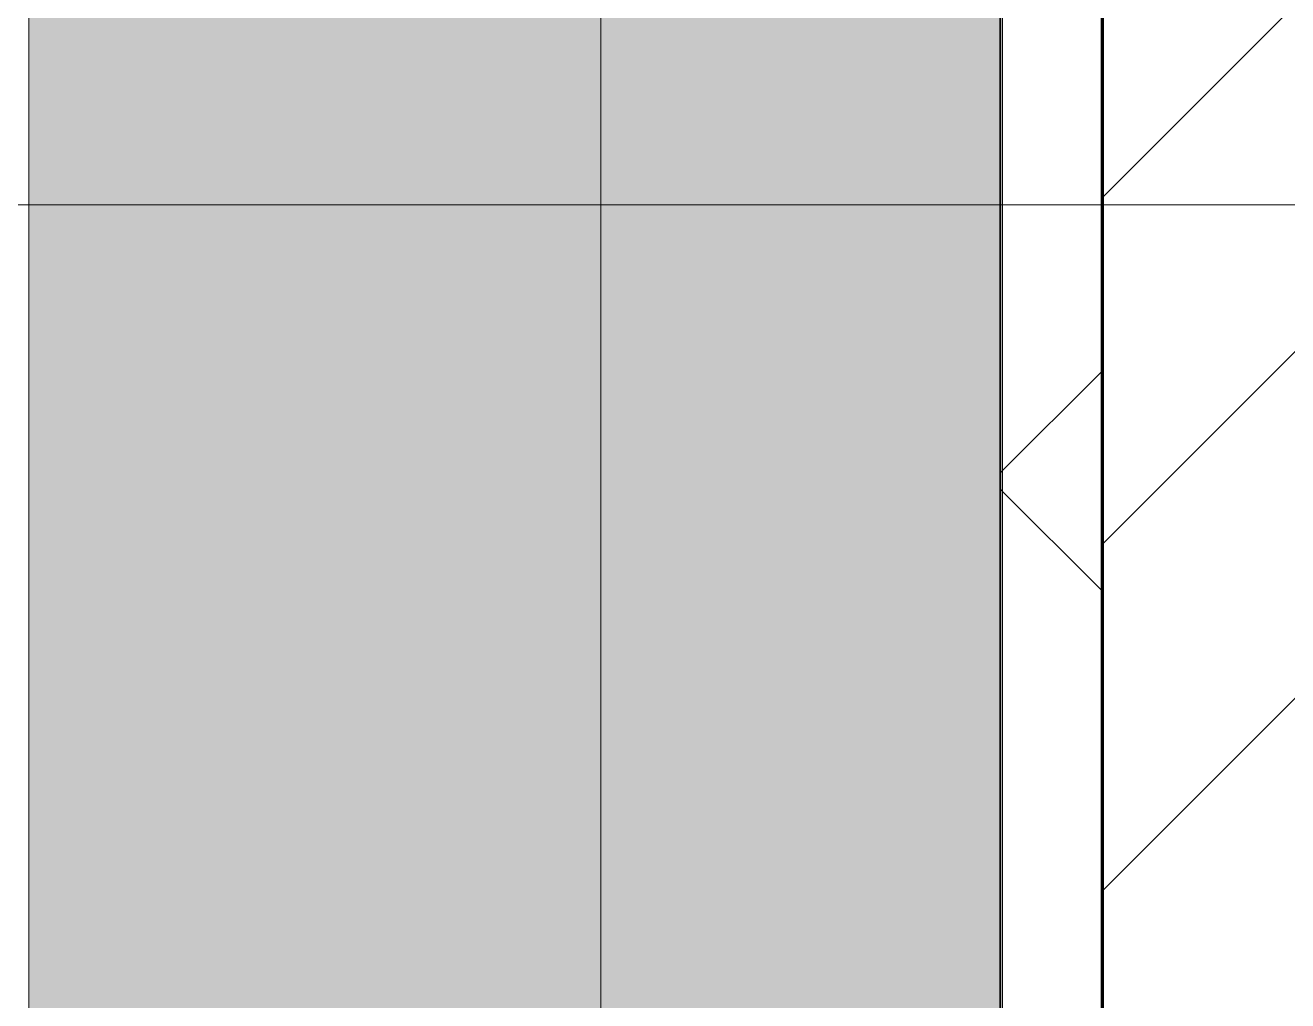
# Model space of a CAD drawing. Header units: millimetres. Extents: x -794334 to -714814, y -17806 to 22403.
# Drawn here: x -749299 to -748681, y 6534 to 7012 of the extents above; entities that cross this region are included whole.
import ezdxf
from ezdxf.xclip import XClip

# ---------------------------------------------------------------- set-up
doc = ezdxf.new("R2010")
doc.units = ezdxf.units.MM
doc.header["$XCLIPFRAME"] = 0
for name, color, linetype, lineweight in [('A-ANNO-NOTE', 3, 'Continuous', 25), ('A-GENM', 1, 'Continuous', 9), ('A-GLAZ-CURT', 2, 'Continuous', 9), ('A-WALL', 5, 'Continuous', 35), ('A-WALL-FNSH', 2, 'Continuous', 35), ('A-WALL-PATT', 1, 'Continuous', 35)]:
    doc.layers.add(name, color=color, linetype=linetype, lineweight=lineweight)
doc.layers.add('A11_ALU.SOLID SHEET', color=2, linetype='Continuous')

# ---------------------------------------------------------------- blocks, each defined once
blk = doc.blocks.new('DPA_AN_Section Line - UP-Left-14402799-4252-01 ENLARGED CONCOURSE LEVEL - REFLECTED CEILING PLAN - SHEET 3')
at = {"layer": 'A-ANNO-NOTE', "lineweight": 9}
blk.add_line((7.4999, 0), (80, 0), dxfattribs=at)
blk = doc.blocks.new('PPLS-PP19_Custom Tile Pattern - Custom Tile Pattern-V119-4252-01 ENLARGED CONCOURSE LEVEL - REFLECTED CEILING PLAN - SHEET 3')
at = {"layer": 'A-GLAZ-CURT'}
for p, q in [((-300, 0), (300, 0)), ((300, 0), (-300, 0)), ((195.99, 0), (213.31, 0)), ((213.31, 0), (195.99, 0)), ((230.06, 0), (300, 0)), ((-300, -50), (300, -50)), ((300, -50), (-300, -50))]:
    blk.add_line(p, q, dxfattribs=at)
for points, knots in [([(-26.75, 0), (-27.82, 0), (-36.18, 0), (-53.55, 0), (-78.2, 0), (-110.94, 0), (-130.52, 0), (-147.74, 0), (-149.07, 0)], [-8718.362214, -8718.362214, -8718.362214, -8718.362214, -8532.293389, -8073.216054, -7508.296369, -7004.680444, -6449.282163, -6277.220794, -6277.220794, -6277.220794, -6277.220794]), ([(-134.15, 0), (-133.32, 0), (-130.31, 0), (-117.33, 0), (-92.04, 0), (-74.02, 0), (-62.74, 0), (-60.36, 0), (-59.97, 0)], [-7657.439573, -7657.439573, -7657.439573, -7657.439573, -7293.749979, -6839.55839, -6236.997189, -5713.340575, -5140.470607, -5006.787413, -5006.787413, -5006.787413, -5006.787413]), ([(-57.44, 0), (-58.49, 0), (-66.33, 0), (-85.2, 0), (-107.61, 0), (-116.56, 0), (-117.56, 0)], [-2947.210936, -2947.210936, -2947.210936, -2947.210936, -2842.901703, -2193.204658, -1433.981041, -985.49888, -985.49888, -985.49888, -985.49888]), ([(-115.82, 0), (-114.96, 0), (-110.41, 0), (-96.78, 0), (-71.33, 0), (-42.53, 0), (-12.78, 0), (4.23, 0), (9.64, 0), (10.14, 0), (10.18, 0)], [-5724.064692, -5724.064692, -5724.064692, -5724.064692, -5430.283136, -5103.229623, -4799.173296, -4065.652676, -3589.737505, -3285.047089, -3066.359526, -3044.715262, -3044.715262, -3044.715262, -3044.715262]), ([(-58.02, 0), (-62.73, 0), (-75.69, 0), (-89.38, 0), (-98.12, 0), (-98.96, 0)], [-1461.463326, -1461.463326, -1461.463326, -1461.463326, -1208.454564, -789.402658, -744.009379, -744.009379, -744.009379, -744.009379]), ([(-36.33, 0), (-36.43, 0), (-37.27, 0), (-45.02, 0), (-46.13, 0), (-60.59, 0), (-78.72, 0), (-91.83, 0), (-98.95, 0)], [-1855.773136, -1855.773136, -1855.773136, -1855.773136, -1810.870157, -1672.078046, -1405.135169, -1060.00838, -740.068933, -372.382862, -372.382862, -372.382862, -372.382862]), ([(-98.5, 0), (-95.03, 0), (-82.02, 0), (-66.49, 0), (-59.11, 0), (-57.64, 0)], [-4732.825202, -4732.825202, -4732.825202, -4732.825202, -4542.524482, -4008.285538, -3860.98898, -3860.98898, -3860.98898, -3860.98898]), ([(-29.03, 0), (-33.97, 0), (-43.74, 0), (-56.37, 0), (-71.66, 0), (-77.83, 0), (-82.66, 0), (-83.28, 0), (-83.28, 0)], [-2680.714891, -2680.714891, -2680.714891, -2680.714891, -2413.671296, -2161.752162, -2006.592567, -1646.621388, -1424.436217, -1393.971743, -1393.971743, -1393.971743, -1393.971743]), ([(-83.28, 0), (-83.28, 0), (-82.91, 0), (-76.14, 0), (-67.12, 0), (-60.52, 0), (-57.43, 0)], [-1393.4169, -1393.4169, -1393.4169, -1393.4169, -1353.722004, -1274.333717, -1073.56893, -872.89549, -872.89549, -872.89549, -872.89549]), ([(-66.39, 0), (-66.39, 0), (-63.63, 0), (-53.63, 0), (-34.42, 0), (-29.82, 0), (-29.19, 0)], [-2493.31794, -2493.31794, -2493.31794, -2493.31794, -2315.303971, -1809.437387, -963.711516, -666.19313, -666.19313, -666.19313, -666.19313]), ([(-58.46, 0), (-62.45, 0), (-65.96, 0), (-66.37, 0), (-66.38, 0)], [-2831.320802, -2831.320802, -2831.320802, -2831.320802, -2542.574734, -2498.224237, -2498.224237, -2498.224237, -2498.224237]), ([(-63.63, 0), (-61.49, 0), (-59.33, 0), (-57.93, 0), (-57.86, 0)], [-2969.237017, -2969.237017, -2969.237017, -2969.237017, -2851.217951, -2845.518808, -2845.518808, -2845.518808, -2845.518808]), ([(-15.95, 0), (-28.59, 0), (-43.08, 0), (-55.69, 0), (-57.52, 0)], [-3661.811792, -3661.811792, -3661.811792, -3661.811792, -2981.410125, -2853.3905, -2853.3905, -2853.3905, -2853.3905]), ([(-57.47, 0), (-57.36, 0), (-56.43, 0), (-54.23, 0), (-46.33, 0), (-42.62, 0), (-41.76, 0)], [-4708.542166, -4708.542166, -4708.542166, -4708.542166, -4680.891996, -4469.85053, -4321.566175, -4270.495146, -4270.495146, -4270.495146, -4270.495146]), ([(-57.44, 0), (-55.82, 0), (-53.09, 0), (-48.53, 0), (-31.05, 0), (-23.21, 0), (-15.98, 0)], [-3854.062909, -3854.062909, -3854.062909, -3854.062909, -3689.699207, -3546.54457, -3315.260113, -2876.333168, -2876.333168, -2876.333168, -2876.333168]), ([(9.32, 0), (9.08, 0), (7.65, 0), (2.57, 0), (-12.23, 0), (-25.64, 0), (-39.93, 0), (-51.49, 0), (-57.44, 0)], [-2922.926651, -2922.926651, -2922.926651, -2922.926651, -2882.788014, -2720.818881, -2518.50168, -2125.455881, -1792.521578, -1471.924469, -1471.924469, -1471.924469, -1471.924469]), ([(-57.4, 0), (-56.44, 0), (-54.06, 0), (-45.2, 0), (-40.79, 0), (-40.46, 0), (-40.44, 0)], [-2830.917177, -2830.917177, -2830.917177, -2830.917177, -2734.127174, -2474.780881, -2410.990208, -2350.645972, -2350.645972, -2350.645972, -2350.645972]), ([(-36.62, 0), (-36.62, 0), (-40.35, 0), (-43.96, 0), (-51.33, 0), (-57.16, 0)], [-4069.478503, -4069.478503, -4069.478503, -4069.478503, -3858.647035, -3538.256648, -2956.49664, -2956.49664, -2956.49664, -2956.49664]), ([(-56.73, 0), (-53.59, 0), (-45.6, 0), (-36.49, 0), (-33.57, 0), (-29.94, 0), (-28.57, 0)], [-857.828765, -857.828765, -857.828765, -857.828765, -651.549973, -296.515819, -83.513472, 0, 0, 0, 0]), ([(-51.83, 0), (-51.83, 0), (-51.78, 0), (-47.4, 0), (-46.01, 0), (-40.22, 0), (-36.78, 0)], [-632.814994, -632.814994, -632.814994, -632.814994, -627.965721, -508.377888, -260.442412, 0, 0, 0, 0]), ([(76.63, 0), (74.8, 0), (67.65, 0), (53.52, 0), (37, 0), (24.07, 0), (12.82, 0), (-2.9, 0), (-20.62, 0), (-32.81, 0), (-44.85, 0), (-51.43, 0), (-51.79, 0)], [-3095.572228, -3095.572228, -3095.572228, -3095.572228, -2950.589685, -2634.532728, -2313.748533, -2106.613311, -1925.670641, -1617.263037, -1290.787923, -1039.307308, -819.71621, -644.910881, -644.910881, -644.910881, -644.910881]), ([(-41.76, 0), (-39.9, 0), (-37.72, 0), (-36.92, 0), (-36.77, 0)], [-4270.495146, -4270.495146, -4270.495146, -4270.495146, -4161.040818, -4106.245333, -4106.245333, -4106.245333, -4106.245333]), ([(-36.78, 0), (-32.43, 0), (-19.22, 0), (8.83, 0), (40.19, 0), (60.61, 0), (66.29, 0)], [-6191.144455, -6191.144455, -6191.144455, -6191.144455, -5862.463379, -5340.621928, -4573.028122, -4256.411813, -4256.411813, -4256.411813, -4256.411813]), ([(-36.29, 0), (-36.29, 0), (-34.66, 0), (-28.88, 0), (-26.95, 0), (-26.54, 0)], [-9150.272121, -9150.272121, -9150.272121, -9150.272121, -9057.163041, -8919.836787, -8834.607043, -8834.607043, -8834.607043, -8834.607043]), ([(-16, 0), (-18.2, 0), (-25.71, 0), (-34.76, 0), (-36.04, 0)], [-9532.07602, -9532.07602, -9532.07602, -9532.07602, -9424.652049, -9182.880979, -9182.880979, -9182.880979, -9182.880979]), ([(-33.34, 0), (-33.34, 0), (-32.93, 0), (-31.16, 0), (-30.52, 0)], [-2415.024266, -2415.024266, -2415.024266, -2415.024266, -2357.633367, -2323.618664, -2323.618664, -2323.618664, -2323.618664]), ([(25.54, 0), (18.1, 0), (2.64, 0), (-17.84, 0), (-30.57, 0), (-31.82, 0), (-32, 0)], [-3766.694881, -3766.694881, -3766.694881, -3766.694881, -3333.063701, -2994.501669, -2698.150104, -2614.070998, -2614.070998, -2614.070998, -2614.070998]), ([(-30.76, 0), (-30.73, 0), (-29.99, 0), (-23.68, 0), (-16.27, 0), (-15.98, 0)], [-54176.191683, -54176.191683, -54176.191683, -54176.191683, -54157.274271, -53749.15266, -53732.695987, -53732.695987, -53732.695987, -53732.695987]), ([(-30.52, 0), (-27.11, 0), (-22.84, 0), (-17.8, 0), (-15.97, 0)], [-2323.618664, -2323.618664, -2323.618664, -2323.618664, -2142.497158, -2044.295511, -2044.295511, -2044.295511, -2044.295511]), ([(-15.93, 0), (-16.84, 0), (-19.84, 0), (-25.97, 0), (-29.52, 0), (-30.21, 0)], [-54968.228134, -54968.228134, -54968.228134, -54968.228134, -54789.006179, -54461.685999, -54290.791712, -54290.791712, -54290.791712, -54290.791712]), ([(8.33, 0), (8.19, 0), (7.18, 0), (0.32, 0), (-13.89, 0), (-24.92, 0), (-29.03, 0)], [-3574.286521, -3574.286521, -3574.286521, -3574.286521, -3526.962355, -3285.499107, -2903.012179, -2680.714891, -2680.714891, -2680.714891, -2680.714891]), ([(-28.98, 0), (-28.66, 0), (-27.39, 0), (-24.45, 0), (-22.56, 0)], [-166.548282, -166.548282, -166.548282, -166.548282, -102.06493, 0, 0, 0, 0]), ([(-28.57, 0), (-26.93, 0), (-20.29, 0), (-11.45, 0), (2.08, 0), (13.15, 0), (21.24, 0), (24.62, 0), (24.72, 0), (24.72, 0)], [-5361.429781, -5361.429781, -5361.429781, -5361.429781, -5261.36855, -5050.479954, -4785.90057, -4596.498881, -4445.288762, -4384.376941, -4376.041937, -4376.041937, -4376.041937, -4376.041937]), ([(-15.94, 0), (-15.78, 0), (-14.85, 0), (-11.36, 0), (-7.66, 0), (-6.6, 0), (-6.44, 0)], [-56352.234007, -56352.234007, -56352.234007, -56352.234007, -56344.022017, -56303.229861, -56166.290093, -56124.392176, -56124.392176, -56124.392176, -56124.392176]), ([(25.32, 0), (18, 0), (4.98, 0), (-8.77, 0), (-15.94, 0)], [-10345.789827, -10345.789827, -10345.789827, -10345.789827, -9884.23066, -9533.072575, -9533.072575, -9533.072575, -9533.072575]), ([(31.18, 0), (25.97, 0), (11.99, 0), (-3.89, 0), (-14.31, 0), (-15.82, 0)], [-4496.803627, -4496.803627, -4496.803627, -4496.803627, -4222.080604, -3745.412743, -3664.062215, -3664.062215, -3664.062215, -3664.062215]), ([(-15.39, 0), (-8.27, 0), (8.61, 0), (15.02, 0), (22.91, 0), (31, 0), (39.04, 0), (51.19, 0), (58.74, 0), (61.34, 0), (61.45, 0)], [-2864.387349, -2864.387349, -2864.387349, -2864.387349, -2439.246196, -2084.094819, -1956.422387, -1818.904206, -1645.594513, -1443.202566, -1228.752106, -1120.932285, -1120.932285, -1120.932285, -1120.932285]), ([(-15.34, 0), (-9.38, 0), (7.66, 0), (22.06, 0), (37.44, 0), (45.92, 0), (57.76, 0), (64.47, 0), (72.74, 0), (75.22, 0), (76.03, 0), (76.21, 0)], [-2033.166331, -2033.166331, -2033.166331, -2033.166331, -1716.209403, -1206.526904, -1089.329421, -901.315459, -753.071572, -495.328968, -421.953223, -334.951786, -290.452333, -290.452333, -290.452333, -290.452333]), ([(-15.19, 0), (-13.07, 0), (7.48, 0), (42.82, 0), (88.72, 0), (120.63, 0), (138.28, 0), (138.53, 0)], [-461.142613, -461.142613, -461.142613, -461.142613, -429.606584, -390.253598, -346.313304, -291.370682, -290.5735, -290.5735, -290.5735, -290.5735]), ([(-6.54, 0), (-6.73, 0), (-7.2, 0), (-7.6, 0), (-7.79, 0)], [-56009.792147, -56009.792147, -56009.792147, -56009.792147, -55949.290093, -55895.192118, -55895.192118, -55895.192118, -55895.192118]), ([(-2.63, 0), (-2.47, 0), (-1.22, 0), (4.92, 0), (15.97, 0), (22.54, 0), (24.49, 0)], [-226.825321, -226.825321, -226.825321, -226.825321, -220.269177, -206.416616, -198.214427, -187.717507, -187.717507, -187.717507, -187.717507]), ([(103.09, 0), (101.08, 0), (86.31, 0), (63.34, 0), (35.84, 0), (12, 0), (3.08, 0), (-1.67, 0), (-2.25, 0)], [-375.435014, -375.435014, -375.435014, -375.435014, -369.147452, -330.153101, -307.516438, -285.83788, -246.234814, -234.646884, -234.646884, -234.646884, -234.646884]), ([(24.69, 0), (24.54, 0), (20.99, 0), (15.48, 0), (10.8, 0), (9.63, 0)], [-4368.572414, -4368.572414, -4368.572414, -4368.572414, -4306.476363, -4080.000647, -3772.857994, -3772.857994, -3772.857994, -3772.857994]), ([(18.16, 0), (19.15, 0), (22.55, 0), (24.31, 0), (24.88, 0)], [-5700.113719, -5700.113719, -5700.113719, -5700.113719, -5554.232259, -5434.992151, -5434.992151, -5434.992151, -5434.992151]), ([(114.39, 0), (114.2, 0), (112.08, 0), (105.42, 0), (92.38, 0), (85.59, 0), (74.4, 0), (62.26, 0), (51.85, 0), (43.81, 0), (29.53, 0), (20.67, 0), (18.85, 0), (18.16, 0)], [-8148.58938, -8148.58938, -8148.58938, -8148.58938, -8105.191388, -7723.759874, -7531.75727, -7135.649961, -6924.452779, -6738.82075, -6548.303034, -6314.283804, -6135.05769, -5972.647715, -5832.674503, -5832.674503, -5832.674503, -5832.674503]), ([(30.82, 0), (29.27, 0), (27.51, 0), (25.75, 0), (25.56, 0)], [-10462.034656, -10462.034656, -10462.034656, -10462.034656, -10363.088938, -10350.84902, -10350.84902, -10350.84902, -10350.84902]), ([(66.19, 0), (62.51, 0), (54.02, 0), (39.78, 0), (31.51, 0), (26.01, 0)], [-4550.419885, -4550.419885, -4550.419885, -4550.419885, -4326.416877, -4098.545751, -3775.88033, -3775.88033, -3775.88033, -3775.88033]), ([(27.44, 0), (27.9, 0), (29.54, 0), (38.07, 0), (50.93, 0), (62.11, 0), (66.38, 0)], [-5037.309798, -5037.309798, -5037.309798, -5037.309798, -4887.603822, -4705.298446, -4353.683244, -4109.384309, -4109.384309, -4109.384309, -4109.384309]), ([(27.89, 0), (29.09, 0), (33.4, 0), (48.37, 0), (71.92, 0), (100.57, 0), (116.36, 0), (128.63, 0), (128.95, 0)], [-147.777612, -147.777612, -147.777612, -147.777612, -135.792042, -118.513713, -97.899267, -63.759246, -39.050993, -35.895543, -35.895543, -35.895543, -35.895543]), ([(53.18, 0), (53.06, 0), (52.22, 0), (44.99, 0), (36.46, 0), (30.82, 0)], [-622.740158, -622.740158, -622.740158, -622.740158, -566.066452, -360.610861, 0, 0, 0, 0]), ([(149.52, 0), (146.96, 0), (135.44, 0), (109.77, 0), (76.86, 0), (57.82, 0), (46.51, 0), (41.18, 0), (36.02, 0), (35.54, 0), (35.54, 0)], [-476.956044, -476.956044, -476.956044, -476.956044, -458.593899, -401.860199, -357.622665, -341.267687, -334.000314, -326.15566, -319.318397, -317.489778, -317.489778, -317.489778, -317.489778]), ([(36.29, 0), (37.77, 0), (48.82, 0), (57.65, 0), (64.79, 0), (67.06, 0)], [-314.598523, -314.598523, -314.598523, -314.598523, -305.899624, -287.17622, -278.630992, -278.630992, -278.630992, -278.630992]), ([(61.47, 0), (61.47, 0), (61.21, 0), (54.61, 0), (53.71, 0), (53.56, 0)], [-1113.311073, -1113.311073, -1113.311073, -1113.311073, -1096.402191, -891.204116, -747.28819, -747.28819, -747.28819, -747.28819]), ([(136.44, 0), (121.66, 0), (98.57, 0), (75.01, 0), (67.06, 0)], [-106.750556, -106.750556, -106.750556, -106.750556, -59.610984, -35.759026, -35.759026, -35.759026, -35.759026]), ([(67.08, 0), (69.71, 0), (76.19, 0), (82.12, 0), (83.66, 0)], [-4241.703495, -4241.703495, -4241.703495, -4241.703495, -4094.177415, -3869.465285, -3869.465285, -3869.465285, -3869.465285]), ([(67.1, 0), (69.43, 0), (75.01, 0), (84.83, 0), (86.01, 0), (92.51, 0), (94.33, 0)], [-4095.696086, -4095.696086, -4095.696086, -4095.696086, -3960.84581, -3759.045785, -3336.541051, -2783.776468, -2783.776468, -2783.776468, -2783.776468]), ([(67.8, 0), (75.28, 0), (97.91, 0), (124.45, 0), (132.42, 0), (134.6, 0)], [-277.699086, -277.699086, -277.699086, -277.699086, -249.500363, -194.761443, -152.241002, -152.241002, -152.241002, -152.241002]), ([(76.22, 0), (75.58, 0), (73.64, 0), (71.05, 0), (70.61, 0)], [-193.634889, -193.634889, -193.634889, -193.634889, -31.537676, 0, 0, 0, 0]), ([(94.4, 0), (94.4, 0), (94.64, 0), (99.11, 0), (108.97, 0), (120.79, 0), (139.94, 0), (163.31, 0), (185.23, 0), (193.62, 0), (194.69, 0), (194.79, 0)], [-2348.345796, -2348.345796, -2348.345796, -2348.345796, -2310.419338, -2233.599744, -2052.234781, -1843.028543, -1530.39897, -1095.004608, -529.74427, -295.064701, -265.121568, -265.121568, -265.121568, -265.121568]), ([(129.02, 0), (129.02, 0), (124.41, 0), (122.35, 0), (114.96, 0), (108.04, 0), (103.09, 0)], [-35.386604, -35.386604, -35.386604, -35.386604, -31.430235, -22.807238, -15.488593, 0, 0, 0, 0]), ([(149.73, 0), (147.27, 0), (142.2, 0), (134.04, 0), (126.24, 0), (118.6, 0), (114.23, 0), (111.98, 0), (105.66, 0), (105.23, 0), (105.23, 0)], [-10035.631131, -10035.631131, -10035.631131, -10035.631131, -9847.788484, -9677.714971, -9567.007022, -9453.21225, -9220.200448, -9012.77275, -8966.157302, -8929.495943, -8929.495943, -8929.495943, -8929.495943]), ([(105.26, 0), (105.52, 0), (111.01, 0), (112.65, 0), (113.59, 0)], [-8920.561005, -8920.561005, -8920.561005, -8920.561005, -8814.835624, -8577.462505, -8577.462505, -8577.462505, -8577.462505]), ([(128.58, 0), (128.8, 0), (130.16, 0), (139.26, 0), (152.67, 0), (161.24, 0), (162.19, 0), (162.75, 0)], [-633.326174, -633.326174, -633.326174, -633.326174, -627.736123, -618.981161, -602.094757, -592.980799, -581.414464, -581.414464, -581.414464, -581.414464]), ([(137.1, 0), (136, 0), (133.64, 0), (129.87, 0), (129.11, 0)], [-670.405967, -670.405967, -670.405967, -670.405967, -651.020627, -640.742133, -640.742133, -640.742133, -640.742133]), ([(157.9, 0), (156.77, 0), (153.92, 0), (150.78, 0), (150.08, 0)], [-10292.955006, -10292.955006, -10292.955006, -10292.955006, -10098.273015, -10044.587649, -10044.587649, -10044.587649, -10044.587649]), ([(168.37, 0), (167.68, 0), (163.68, 0), (157.3, 0), (150.09, 0)], [-543.375029, -543.375029, -543.375029, -543.375029, -530.793311, -478.321572, -478.321572, -478.321572, -478.321572]), ([(193.8, 0), (193.33, 0), (190.11, 0), (183.13, 0), (171, 0), (161.95, 0), (161.28, 0), (158.35, 0), (157.85, 0), (157.77, 0)], [-11665.349007, -11665.349007, -11665.349007, -11665.349007, -11565.880756, -11105.624034, -10839.086983, -10768.332124, -10666.779182, -10580.760289, -10550.278881, -10550.278881, -10550.278881, -10550.278881]), ([(300, 0), (286.53, 0), (254.22, 0), (207.11, 0), (177.41, 0), (159.34, 0), (158.33, 0), (158.3, 0)], [-285.253232, -285.253232, -285.253232, -285.253232, -244.693688, -187.987675, -143.776725, -129.632772, -123.352749, -123.352749, -123.352749, -123.352749]), ([(159.07, 0), (159.13, 0), (160.84, 0), (165.21, 0), (174.15, 0), (185.98, 0), (208.82, 0), (219.42, 0), (230.06, 0)], [-115.643202, -115.643202, -115.643202, -115.643202, -114.681583, -87.660824, -65.295536, -41.623857, -24.459831, 0, 0, 0, 0]), ([(162.75, 0), (165.4, 0), (170.91, 0), (172.61, 0), (172.61, 0)], [-111.264224, -111.264224, -111.264224, -111.264224, -56.742688, -19.085662, -19.085662, -19.085662, -19.085662]), ([(247.1, 0), (246.76, 0), (245.04, 0), (238.34, 0), (226.56, 0), (221.1, 0), (200.27, 0), (182.99, 0), (174.27, 0), (169.67, 0), (168.99, 0)], [-9649.085549, -9649.085549, -9649.085549, -9649.085549, -9581.591397, -9406.094246, -9221.510254, -9016.44624, -8717.832359, -8253.978395, -8152.463617, -8069.855175, -8069.855175, -8069.855175, -8069.855175]), ([(215.22, 0), (214.62, 0), (210.55, 0), (203.98, 0), (187.54, 0), (175.3, 0), (169.49, 0)], [-203.825446, -203.825446, -203.825446, -203.825446, -198.527383, -184.406837, -162.427601, -142.916156, -142.916156, -142.916156, -142.916156]), ([(171.51, 0), (176.48, 0), (193.23, 0), (201.73, 0), (208.81, 0), (213.9, 0), (241.96, 0), (266.73, 0), (281.71, 0), (291.71, 0), (296.52, 0), (297.86, 0), (298.09, 0)], [-7971.819559, -7971.819559, -7971.819559, -7971.819559, -7784.112253, -7606.717214, -7289.299508, -7042.621073, -6582.165592, -6068.460911, -5766.029927, -5566.724884, -5280.360606, -5199.253518, -5199.253518, -5199.253518, -5199.253518]), ([(172.07, 0), (177.66, 0), (187.87, 0), (201.08, 0), (207.47, 0), (213.96, 0), (215.11, 0)], [-255.364076, -255.364076, -255.364076, -255.364076, -237.955587, -223.92608, -215.862851, -208.75215, -208.75215, -208.75215, -208.75215]), ([(300, 0), (288.22, 0), (262, 0), (230.43, 0), (219.94, 0), (219.02, 0)], [-12528.858583, -12528.858583, -12528.858583, -12528.858583, -11905.454923, -11162.864862, -10856.732305, -10856.732305, -10856.732305, -10856.732305]), ([(219.9, 0), (220.86, 0), (227.84, 0), (242.06, 0), (246.54, 0), (246.96, 0)], [-10670.940496, -10670.940496, -10670.940496, -10670.940496, -10511.382485, -9925.173265, -9834.877357, -9834.877357, -9834.877357, -9834.877357]), ([(284.76, 0), (284.76, 0), (285.09, 0), (287.47, 0), (293.59, 0), (297.76, 0), (300, 0)], [-4110.630118, -4110.630118, -4110.630118, -4110.630118, -4053.389046, -3959.664717, -3862.421465, -3746.95702, -3746.95702, -3746.95702, -3746.95702]), ([(297.38, 0), (295.84, 0), (291.62, 0), (285.38, 0), (284.87, 0)], [-4803.172655, -4803.172655, -4803.172655, -4803.172655, -4358.271401, -4143.037883, -4143.037883, -4143.037883, -4143.037883])]:
    blk.add_open_spline(points, degree=3, knots=knots, dxfattribs=at)
for points in [[(-58.83, 0), (-58.45, 0), (-58.05, 0), (-57.51, 0)], [(-39.84, 0), (-39.08, 0), (-38.11, 0), (-37.36, 0)], [(-22.56, 0), (-20.44, 0), (-18.2, 0), (-16.02, 0)], [(-13, 0), (-13.74, 0), (-14.64, 0), (-15.78, 0)], [(66.89, 0), (55.03, 0), (43.11, 0), (31.18, 0)], [(70.61, 0), (69.53, 0), (68.36, 0), (67.12, 0)], [(80.35, 0), (79.57, 0), (78.27, 0), (76.63, 0)], [(84.06, 0), (83.48, 0), (82.41, 0), (81.72, 0)], [(168.74, 0), (168.74, 0), (169.81, 0), (171.51, 0)], [(195.11, 0), (194.91, 0), (194.44, 0), (193.8, 0)]]:
    blk.add_open_spline(points, degree=3, dxfattribs=at)
blk = doc.blocks.new('PPLS-PP19_Custom Tile Pattern - Custom Tile Pattern-V120-4252-01 ENLARGED CONCOURSE LEVEL - REFLECTED CEILING PLAN - SHEET 3')
at = {"layer": 'A-GLAZ-CURT'}
for p, q in [((-300, 0), (300, 0)), ((300, 0), (-300, 0)), ((-293.07, 0), (-284.41, 0)), ((-284.41, 0), (-293.07, 0)), ((-283.91, 0), (-275.75, 0)), ((-275.75, 0), (-283.91, 0)), ((-222.32, 0), (-205, 0)), ((-205, 0), (-222.32, 0)), ((-300, -50), (300, -50)), ((300, -50), (-300, -50))]:
    blk.add_line(p, q, dxfattribs=at)
at = {"layer": 'A-GLAZ-CURT', "flags": 128}
for points in [[(-300, 0), (-291.56, 0), (-283.91, 0)], [(-283.91, 0), (-291.73, 0), (-300, 0)], [(-179.49, 0), (-184.81, 0), (-190.44, 0), (-196.37, 0), (-202.58, 0), (-209.04, 0), (-215.73, 0), (-222.63, 0), (-229.72, 0), (-236.97, 0), (-244.39, 0), (-251.96, 0), (-259.67, 0), (-267.51, 0), (-275.48, 0), (-283.55, 0)], [(-283.3, 0), (-275.2, 0), (-267.26, 0), (-259.45, 0), (-251.77, 0), (-244.2, 0), (-236.74, 0), (-229.36, 0), (-222.06, 0), (-214.83, 0), (-207.71, 0), (-200.9, 0)], [(-200.76, 0), (-194.02, 0), (-187.54, 0), (-181.38, 0), (-175.58, 0), (-170.25, 0), (-165.64, 0), (-162.01, 0), (-159.53, 0), (-157.46, 0), (-154.52, 0), (-149.42, 0), (-141.84, 0), (-132.81, 0), (-126.08, 0)]]:
    blk.add_lwpolyline(points, dxfattribs=at)
at = {"layer": 'A-GLAZ-CURT'}
for points, knots in [([(-300, 0), (-284.65, 0), (-248.05, 0), (-217.53, 0), (-201.12, 0)], [-5323.127839, -5323.127839, -5323.127839, -5323.127839, -4502.809032, -3326.954899, -3326.954899, -3326.954899, -3326.954899]), ([(-76.39, 0), (-78.34, 0), (-93.43, 0), (-134.08, 0), (-202.69, 0), (-257.87, 0), (-283.68, 0)], [-19241.960162, -19241.960162, -19241.960162, -19241.960162, -18935.241197, -17136.203329, -15131.813646, -13729.592194, -13729.592194, -13729.592194, -13729.592194]), ([(-201.97, 0), (-203.17, 0), (-215.17, 0), (-232.01, 0), (-255.22, 0), (-262.59, 0), (-264.9, 0), (-265.4, 0)], [-1461.041718, -1461.041718, -1461.041718, -1461.041718, -1400.429864, -858.079193, -543.655514, -208.940337, 0, 0, 0, 0]), ([(-258.6, 0), (-257.91, 0), (-254.26, 0), (-241.25, 0), (-225.99, 0), (-213.1, 0), (-205.5, 0), (-201.66, 0), (-200.9, 0)], [-5722.54675, -5722.54675, -5722.54675, -5722.54675, -5657.471696, -5413.335975, -5017.494783, -4832.723979, -4666.091899, -4624.557152, -4624.557152, -4624.557152, -4624.557152]), ([(-200.91, 0), (-208.14, 0), (-217.85, 0), (-231.26, 0), (-233.46, 0), (-234, 0)], [-1361.546293, -1361.546293, -1361.546293, -1361.546293, -978.033455, -846.069444, -682.911962, -682.911962, -682.911962, -682.911962]), ([(-233.49, 0), (-233.44, 0), (-232.38, 0), (-230.74, 0), (-225.3, 0), (-223.63, 0)], [-455.274641, -455.274641, -455.274641, -455.274641, -440.605512, -119.536984, 0, 0, 0, 0]), ([(-223.63, 0), (-219.39, 0), (-206.17, 0), (-188.58, 0), (-169.02, 0), (-152.12, 0), (-136.84, 0), (-127.33, 0), (-124.19, 0), (-123.43, 0), (-123.28, 0)], [-5463.295695, -5463.295695, -5463.295695, -5463.295695, -5161.076232, -4739.070012, -4465.409639, -4149.119819, -3839.893365, -3647.167523, -3488.92562, -3439.852845, -3439.852845, -3439.852845, -3439.852845]), ([(-200.9, 0), (-192.25, 0), (-161.56, 0), (-129.95, 0), (-110.8, 0), (-99.5, 0), (-91.46, 0)], [-3321.676482, -3321.676482, -3321.676482, -3321.676482, -2700.551212, -1002.059161, -460.363443, 0, 0, 0, 0]), ([(-137.88, 0), (-140.56, 0), (-147.66, 0), (-147.69, 0), (-158.72, 0), (-174.02, 0), (-184.5, 0), (-195.4, 0), (-200.9, 0)], [-3187.727384, -3187.727384, -3187.727384, -3187.727384, -2919.378265, -2477.344047, -2237.412286, -2029.680487, -1755.085331, -1478.991438, -1478.991438, -1478.991438, -1478.991438]), ([(-133.82, 0), (-135.51, 0), (-137.8, 0), (-149.31, 0), (-162.01, 0), (-177.91, 0), (-192.1, 0), (-199.59, 0), (-200.66, 0)], [-2731.647847, -2731.647847, -2731.647847, -2731.647847, -2418.507304, -2308.929706, -2113.765672, -1763.376603, -1422.553702, -1365.823924, -1365.823924, -1365.823924, -1365.823924]), ([(-200.04, 0), (-195.33, 0), (-184.82, 0), (-171.77, 0), (-158.7, 0), (-157.22, 0)], [-4608.762483, -4608.762483, -4608.762483, -4608.762483, -4349.945572, -4000.813434, -3840.635403, -3840.635403, -3840.635403, -3840.635403])]:
    blk.add_open_spline(points, degree=3, knots=knots, dxfattribs=at)
blk.add_open_spline([(-283.91, 0), (-289.17, 0), (-294.56, 0), (-300, 0)], degree=3, dxfattribs=at)
blk = doc.blocks.new('Curved Concourse Ceiling8 - Curved Concourse Ceiling-12516553-4252-01 ENLARGED CONCOURSE LEVEL - REFLECTED CEILING PLAN - SHEET 3')
at = {"layer": 'A-GENM'}
h = blk.add_hatch(color=256, dxfattribs=at)
h.paths.add_polyline_path([(-748821.9, 4129.02), (-748821.9, 9894.02), (-754917.32, 9894.02), (-754917.24, 4129.02), (-749214.91, 4129.02)])
h.paths.add_polyline_path([(-754645.01, 4329.02), (-754717.32, 4329.02), (-754717.32, 9694.02), (-749017.32, 9694.02), (-749017.32, 4329.02), (-753558.99, 4329.02)])
blk.add_hatch(color=256, dxfattribs=at).paths.add_polyline_path([(-749017.32, 4329.02), (-749017.32, 9694.02), (-749297.32, 9414.02), (-749297.32, 4609.02), (-749055.84, 4367.54)])
for p, q in [((-749017.32, 4329.02), (-749017.32, 9694.02)), ((-749017.32, 4329.02), (-749017.32, 9694.02)), ((-749297.32, 9414.02), (-749297.32, 4609.02)), ((-749297.32, 4609.02), (-749297.32, 9414.02))]:
    blk.add_line(p, q, dxfattribs=at)
blk = doc.blocks.new('*U1029')
at = {"layer": 'A-GENM'}
blk.add_blockref('Curved Concourse Ceiling8 - Curved Concourse Ceiling-12516553-4252-01 ENLARGED CONCOURSE LEVEL - REFLECTED CEILING PLAN - SHEET 3', (778882.37, -3579.02), dxfattribs=at)
at = {"layer": 'A-GLAZ-CURT', "rotation": 90}
for name, p in [('PPLS-PP19_Custom Tile Pattern - Custom Tile Pattern-V120-4252-01 ENLARGED CONCOURSE LEVEL - REFLECTED CEILING PLAN - SHEET 3', (30060.48, 3615)), ('PPLS-PP19_Custom Tile Pattern - Custom Tile Pattern-V119-4252-01 ENLARGED CONCOURSE LEVEL - REFLECTED CEILING PLAN - SHEET 3', (30060.48, 3015))]:
    blk.add_blockref(name, p, dxfattribs=at)
blk = doc.blocks.new('*U1228')
blk.add_lwpolyline([(0, 0), (6100, 0), (6100, 5765), (0, 5765)], close=True)
blk = doc.blocks.new('*U1630')
blk.add_lwpolyline([(-4139.52, 6315), (-75674.95, 6315), (-75674.95, 550), (-4139.52, 550)], close=True)
blk.add_blockref('*U1228', (-10239.52, 550))

msp = doc.modelspace()

# ---------------------------------------------------------------- block references
at = {"layer": 'A11_ALU.SOLID SHEET'}
ref = msp.add_blockref('*U1630', (-744681.24, 3579.02), dxfattribs=at)
XClip(ref).set_block_clipping_path([(-45802.4668593339, -9620.0029952967), (23702.8690583039, 10334.9999958097)])

# ---------------------------------------------------------------- next in the draw order: hatches: boundary and pattern name
at = {"layer": 'A-WALL-PATT', "lineweight": 9}
h = msp.add_hatch(dxfattribs=at)
h.set_pattern_fill('FP_2', color=256, style=0, pattern_type=2)
h.set_pattern_definition([(45, (0, 0), (-84.852814, 84.852814), [])])
h.paths.add_polyline_path([(-748671.9, 3879.02), (-748571.9, 3879.02), (-748571.9, 9944.02), (-748771.9, 9944.02), (-748771.9, 3879.02)])
h = msp.add_hatch(dxfattribs=at)
h.set_pattern_fill('FP_5', color=256, style=0, pattern_type=2)
h.set_pattern_definition([(45, (0, 0), (-212.13203, 212.13203), []), (135, (0, 0), (-212.13203, -212.13203), [])])
h.paths.add_polyline_path([(-748821.9, 3829.02), (-748771.9, 3829.02), (-748771.9, 9894.02), (-748821.9, 9894.02), (-748821.9, 4419.87)])

# ---------------------------------------------------------------- next in the draw order: linework, layer by layer
at = {"layer": 'A-WALL', "color": 7, "lineweight": 70}
msp.add_line((-748771.9, 3879.02), (-748771.9, 9944.02), dxfattribs=at)
at = {"layer": 'A-WALL-FNSH', "color": 250}
for p, q in [((-748821.9, 3829.02), (-748821.9, 9894.02)), ((-748771.9, 9894.02), (-748771.9, 3879.02))]:
    msp.add_line(p, q, dxfattribs=at)

# ---------------------------------------------------------------- next in the draw order: block references
msp.add_blockref('*U1029', (-778882.37, 3579.02))
at = {"layer": 'A-ANNO-NOTE', "xscale": 100, "yscale": 100, "zscale": 100}
msp.add_blockref('DPA_AN_Section Line - UP-Left-14402799-4252-01 ENLARGED CONCOURSE LEVEL - REFLECTED CEILING PLAN - SHEET 3', (-756082.32, 6923.68), dxfattribs=at)

doc.saveas('drawing.dxf')
